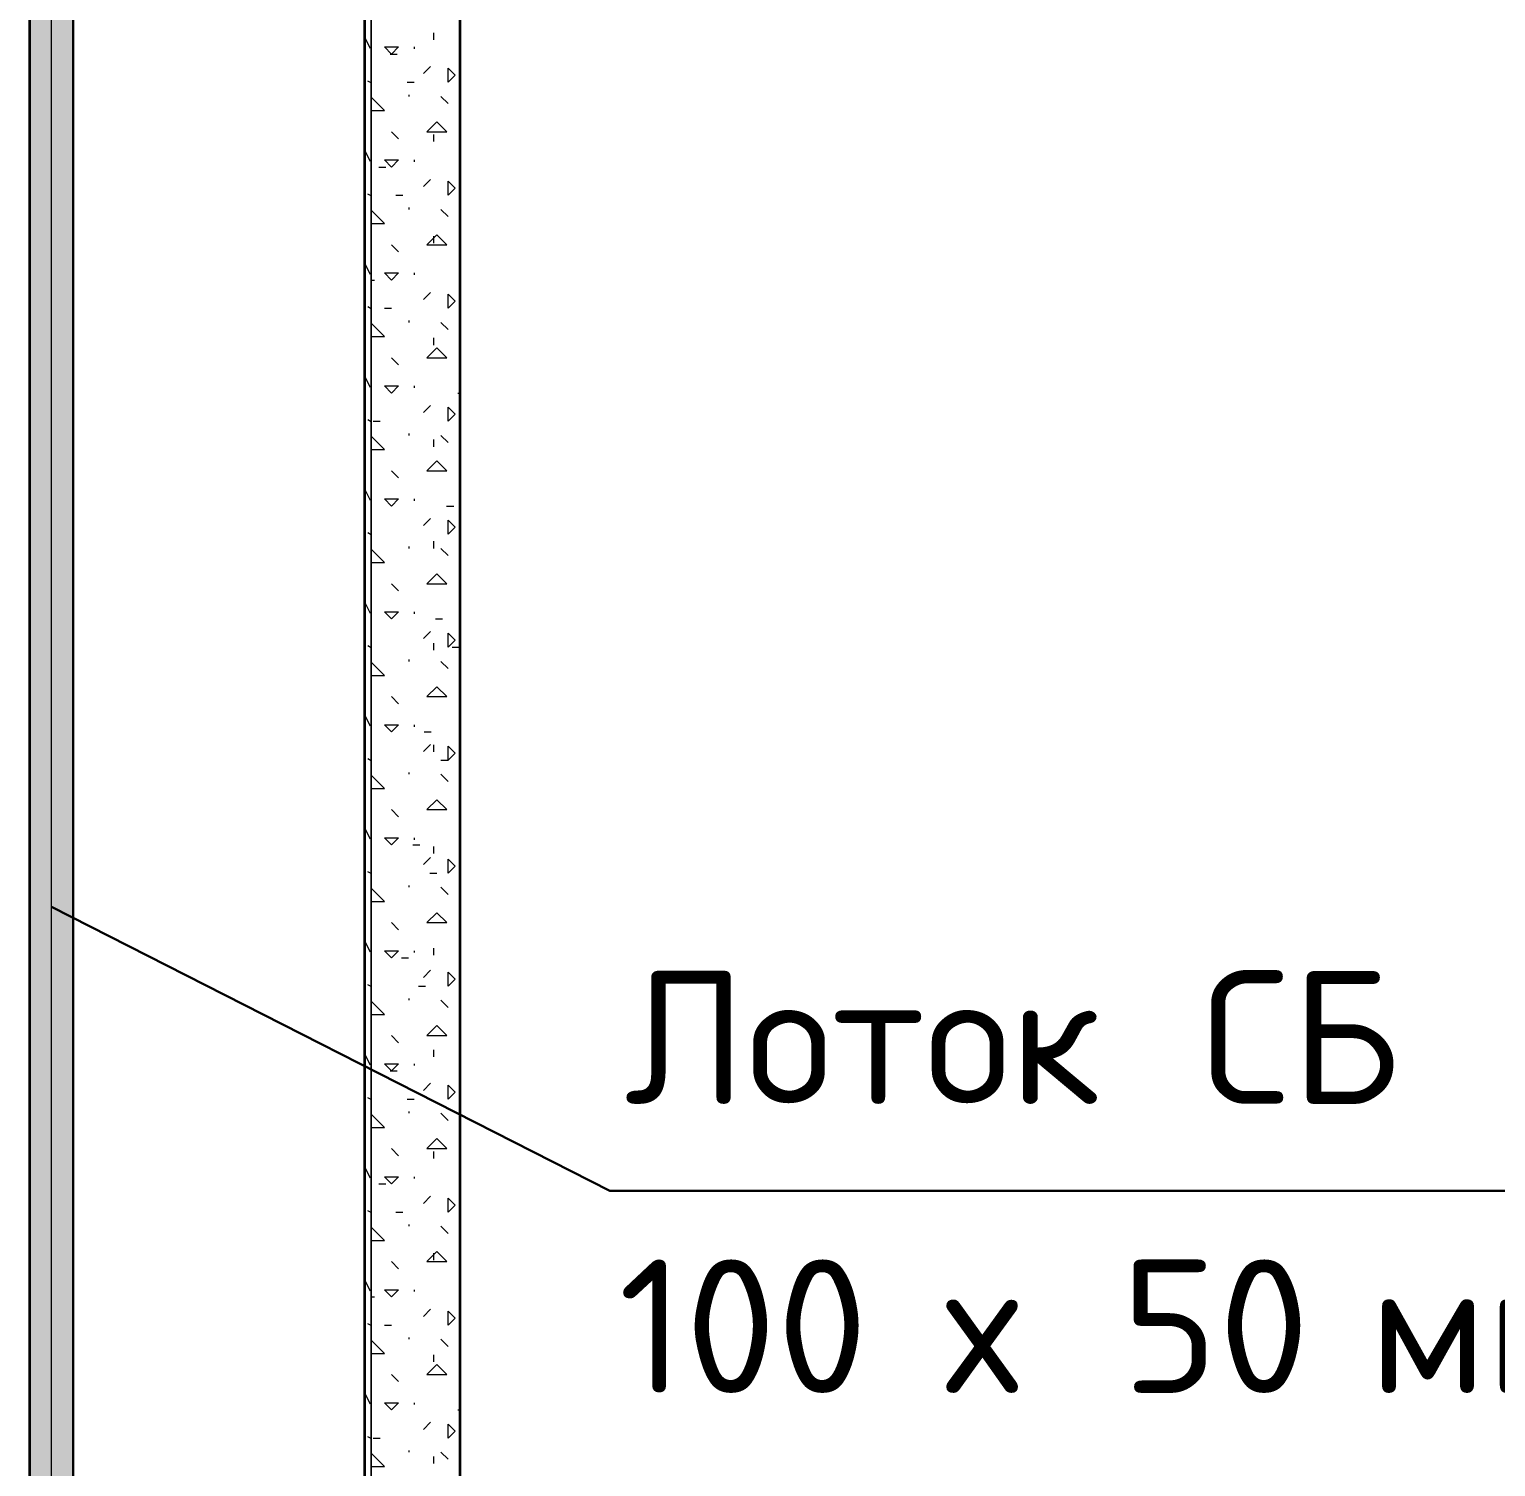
# Model space of a CAD drawing. Header units: millimetres. Extents: x -4948 to 42228, y -4856 to 69378.
# Drawn here: x 1265 to 4562, y 20065 to 23297 of the extents above; entities that cross this region are included whole.
import ezdxf

# ---------------------------------------------------------------- set-up
doc = ezdxf.new("R2010")
doc.units = ezdxf.units.MM
for name, color, linetype, lineweight in [('A-WALL', 113, 'Continuous', 13), ('A-WALL-PATT', 111, 'Continuous', 13), ('E-CABL-TRAY', 211, 'Continuous', 9), ('E-CABL-TRAY-CNTR', 211, 'Continuous', 9), ('E-CABL-TRAY-IDEN', 211, 'Continuous', 30), ('I-WALL', 2, 'Continuous', 13)]:
    doc.layers.add(name, color=color, linetype=linetype, lineweight=lineweight)
doc.styles.add('ISOCPEUR', font='isocpeur.ttf', dxfattribs={"height": 3})

# ---------------------------------------------------------------- blocks, each defined once
blk = doc.blocks.new('27ELB-RD-AR-0000-BIM_rvt-1-1 этаж отм_ _0_000 лотки')
at = {"layer": 'A-WALL', "color": 252, "lineweight": 9}
for p, q in [((2033.9, 19652.1), (2033.9, 26127.1)), ((2033.9, 26127.1), (2033.9, 19652.1))]:
    blk.add_line(p, q, dxfattribs=at)
at = {"layer": 'A-WALL-PATT', "color": 252, "linetype": 'Continuous', "lineweight": 9}
for p, q in [((2032, 23253.7), (2018.9, 23280)), ((2174.9, 23272.7), (2174.9, 23288.6)), ((2079.6, 23241), (2063.7, 23256.9)), ((2063.8, 23256.9), (2095.5, 23256.9)), ((2076.5, 23241), (2092.3, 23241)), ((2079.6, 23241), (2095.5, 23256.9)), ((2131.2, 23252.9), (2131.2, 23256.9)), ((2151.1, 23197.3), (2166.9, 23213.2)), ((2222.4, 23193.4), (2206.6, 23209.3)), ((2206.6, 23177.5), (2206.6, 23209.2)), ((2033.9, 23176.5), (2026.1, 23180.4)), ((2114.6, 23177.5), (2130.4, 23177.5)), ((2206.6, 23177.5), (2222.5, 23193.4)), ((2063.7, 23114), (2033.9, 23143.9)), ((2119.3, 23145.8), (2119.3, 23149.7)), ((2206.6, 23129.9), (2190.7, 23145.8)), ((2032, 23114), (2033.9, 23114)), ((2033.9, 23114), (2063.8, 23114)), ((2159, 23066.4), (2181.4, 23088.8)), ((2203.9, 23066.4), (2181.4, 23088.8)), ((2095.4, 23050.5), (2079.6, 23066.4)), ((2159, 23066.4), (2203.9, 23066.4)), ((2174.9, 23044.1), (2174.9, 23060)), ((2032, 22999.7), (2018.9, 23026)), ((2051.1, 22987), (2066.9, 22987)), ((2079.6, 22987), (2063.7, 23002.9)), ((2063.8, 23002.9), (2095.5, 23002.9)), ((2079.6, 22987), (2095.5, 23002.9)), ((2131.2, 22998.9), (2131.2, 23002.9)), ((2151.1, 22943.3), (2166.9, 22959.2)), ((2222.4, 22939.4), (2206.6, 22955.3)), ((2206.6, 22923.5), (2206.6, 22955.2)), ((2033.9, 22922.5), (2026.1, 22926.4)), ((2089.2, 22923.5), (2105, 22923.5)), ((2206.6, 22923.5), (2222.5, 22939.4)), ((2063.7, 22860), (2033.9, 22889.9)), ((2119.3, 22891.8), (2119.3, 22895.7)), ((2206.6, 22875.9), (2190.7, 22891.8)), ((2032, 22860), (2033.9, 22860)), ((2033.9, 22860), (2063.8, 22860)), ((2095.4, 22796.5), (2079.6, 22812.4)), ((2159, 22812.4), (2181.4, 22834.8)), ((2174.9, 22815.5), (2174.9, 22831.4)), ((2203.9, 22812.4), (2181.4, 22834.8)), ((2159, 22812.4), (2203.9, 22812.4)), ((2032, 22745.7), (2018.9, 22772)), ((2079.6, 22733), (2063.7, 22748.9)), ((2063.8, 22748.9), (2095.5, 22748.9)), ((2079.6, 22733), (2095.5, 22748.9)), ((2131.2, 22744.9), (2131.2, 22748.9)), ((2033.9, 22733), (2041.5, 22733)), ((2151.1, 22689.3), (2166.9, 22705.2)), ((2222.4, 22685.4), (2206.6, 22701.3)), ((2206.6, 22669.5), (2206.6, 22701.2)), ((2206.6, 22669.5), (2222.5, 22685.4)), ((2033.9, 22668.5), (2026.1, 22672.4)), ((2063.8, 22669.5), (2079.6, 22669.5)), ((2063.7, 22606), (2033.9, 22635.9)), ((2119.3, 22637.8), (2119.3, 22641.7)), ((2206.6, 22621.9), (2190.7, 22637.8)), ((2032, 22606), (2033.9, 22606)), ((2033.9, 22606), (2063.8, 22606)), ((2174.9, 22586.9), (2174.9, 22602.8)), ((2095.4, 22542.5), (2079.6, 22558.4)), ((2159, 22558.4), (2181.4, 22580.8)), ((2159, 22558.4), (2203.9, 22558.4)), ((2203.9, 22558.4), (2181.4, 22580.8)), ((2032, 22491.7), (2018.9, 22518)), ((2079.6, 22479), (2063.7, 22494.9)), ((2063.8, 22494.9), (2095.5, 22494.9)), ((2079.6, 22479), (2095.5, 22494.9)), ((2131.2, 22490.9), (2131.2, 22494.9)), ((2151.1, 22435.3), (2166.9, 22451.2)), ((2228.9, 22479), (2233.9, 22479)), ((2033.9, 22414.5), (2026.1, 22418.4)), ((2222.4, 22431.4), (2206.6, 22447.3)), ((2206.6, 22415.5), (2206.6, 22447.2)), ((2206.6, 22415.5), (2222.5, 22431.4)), ((2038.4, 22415.5), (2054.2, 22415.5)), ((2119.3, 22383.8), (2119.3, 22387.7)), ((2032, 22352), (2033.9, 22352)), ((2063.7, 22352), (2033.9, 22381.9)), ((2033.9, 22352), (2063.8, 22352)), ((2174.9, 22358.3), (2174.9, 22374.2)), ((2206.6, 22367.9), (2190.7, 22383.8)), ((2159, 22304.4), (2181.4, 22326.8)), ((2203.9, 22304.4), (2181.4, 22326.8)), ((2095.4, 22288.5), (2079.6, 22304.4)), ((2159, 22304.4), (2203.9, 22304.4)), ((2032, 22237.7), (2018.9, 22264)), ((2079.6, 22225), (2063.7, 22240.9)), ((2063.8, 22240.9), (2095.5, 22240.9)), ((2079.6, 22225), (2095.5, 22240.9)), ((2131.2, 22236.9), (2131.2, 22240.9)), ((2203.5, 22225), (2219.3, 22225)), ((2151.1, 22181.3), (2166.9, 22197.2)), ((2222.4, 22177.4), (2206.6, 22193.3)), ((2206.6, 22161.5), (2206.6, 22193.2)), ((2033.9, 22160.5), (2026.1, 22164.4)), ((2206.6, 22161.5), (2222.5, 22177.4)), ((2063.7, 22098), (2033.9, 22127.9)), ((2119.3, 22129.7), (2119.3, 22133.7)), ((2174.9, 22129.7), (2174.9, 22145.6)), ((2206.6, 22113.9), (2190.7, 22129.8)), ((2032, 22098), (2033.9, 22098)), ((2033.9, 22098), (2063.8, 22098)), ((2159, 22050.4), (2181.4, 22072.8)), ((2203.9, 22050.4), (2181.4, 22072.8)), ((2095.4, 22034.5), (2079.6, 22050.4)), ((2159, 22050.4), (2203.9, 22050.4)), ((2032, 21983.7), (2018.9, 22010)), ((2079.6, 21971), (2063.7, 21986.9)), ((2063.8, 21986.9), (2095.5, 21986.9)), ((2079.6, 21971), (2095.5, 21986.9)), ((2131.2, 21982.9), (2131.2, 21986.9)), ((2178.1, 21971), (2193.9, 21971)), ((2151.1, 21927.3), (2166.9, 21943.2)), ((2222.4, 21923.4), (2206.6, 21939.3)), ((2206.6, 21907.5), (2206.6, 21939.2)), ((2206.6, 21907.5), (2222.5, 21923.4)), ((2033.9, 21906.5), (2026.1, 21910.4)), ((2174.9, 21901.1), (2174.9, 21917)), ((2216.2, 21907.5), (2232, 21907.5)), ((2063.7, 21844), (2033.9, 21873.9)), ((2119.3, 21875.8), (2119.3, 21879.7)), ((2206.6, 21859.9), (2190.7, 21875.8)), ((2032, 21844), (2033.9, 21844)), ((2033.9, 21844), (2063.8, 21844)), ((2095.4, 21780.5), (2079.6, 21796.4)), ((2159, 21796.4), (2181.4, 21818.8)), ((2159, 21796.4), (2203.9, 21796.4)), ((2203.9, 21796.4), (2181.4, 21818.8)), ((2032, 21729.7), (2018.9, 21756)), ((2079.6, 21717), (2063.7, 21732.9)), ((2063.8, 21732.9), (2095.5, 21732.9)), ((2079.6, 21717), (2095.5, 21732.9)), ((2131.2, 21728.9), (2131.2, 21732.9)), ((2152.7, 21717), (2168.5, 21717)), ((2151.1, 21673.3), (2166.9, 21689.2)), ((2174.9, 21672.5), (2174.9, 21688.4)), ((2222.4, 21669.4), (2206.6, 21685.3)), ((2206.6, 21653.5), (2206.6, 21685.2)), ((2206.6, 21653.5), (2222.5, 21669.4)), ((2033.9, 21652.5), (2026.1, 21656.4)), ((2119.3, 21621.8), (2119.3, 21625.7)), ((2190.8, 21653.5), (2206.6, 21653.5)), ((2063.7, 21590), (2033.9, 21619.9)), ((2206.6, 21605.9), (2190.7, 21621.8)), ((2032, 21590), (2033.9, 21590)), ((2033.9, 21590), (2063.8, 21590)), ((2159, 21542.4), (2181.4, 21564.8)), ((2203.9, 21542.4), (2181.4, 21564.8)), ((2095.4, 21526.5), (2079.6, 21542.4)), ((2159, 21542.4), (2203.9, 21542.4)), ((2032, 21475.7), (2018.9, 21502)), ((2079.6, 21463), (2063.7, 21478.9)), ((2063.8, 21478.9), (2095.5, 21478.9)), ((2079.6, 21463), (2095.5, 21478.9)), ((2127.3, 21463), (2143.1, 21463)), ((2131.2, 21474.9), (2131.2, 21478.9)), ((2151.1, 21419.3), (2166.9, 21435.2)), ((2174.9, 21443.9), (2174.9, 21459.8)), ((2222.4, 21415.4), (2206.6, 21431.3)), ((2206.6, 21399.5), (2206.6, 21431.2)), ((2033.9, 21398.5), (2026.1, 21402.4)), ((2165.4, 21399.5), (2181.2, 21399.5)), ((2206.6, 21399.5), (2222.5, 21415.4)), ((2063.7, 21336), (2033.9, 21365.9)), ((2119.3, 21367.8), (2119.3, 21371.7)), ((2206.6, 21351.9), (2190.7, 21367.8)), ((2032, 21336), (2033.9, 21336)), ((2033.9, 21336), (2063.8, 21336)), ((2159, 21288.4), (2181.4, 21310.8)), ((2203.9, 21288.4), (2181.4, 21310.8)), ((2095.4, 21272.5), (2079.6, 21288.4)), ((2159, 21288.4), (2203.9, 21288.4)), ((2032, 21221.7), (2018.9, 21248)), ((2174.9, 21215.3), (2174.9, 21231.2)), ((2079.6, 21209), (2063.7, 21224.9)), ((2063.8, 21224.9), (2095.5, 21224.9)), ((2079.6, 21209), (2095.5, 21224.9)), ((2101.9, 21209), (2117.7, 21209)), ((2131.2, 21220.9), (2131.2, 21224.9)), ((2151.1, 21165.3), (2166.9, 21181.2)), ((2222.4, 21161.4), (2206.6, 21177.3)), ((2206.6, 21145.5), (2206.6, 21177.2)), ((2033.9, 21144.5), (2026.1, 21148.4)), ((2140, 21145.5), (2155.8, 21145.5)), ((2206.6, 21145.5), (2222.5, 21161.4)), ((2063.7, 21082), (2033.9, 21111.9)), ((2119.3, 21113.8), (2119.3, 21117.7)), ((2206.6, 21097.9), (2190.7, 21113.8)), ((2032, 21082), (2033.9, 21082)), ((2033.9, 21082), (2063.8, 21082)), ((2095.4, 21018.5), (2079.6, 21034.4)), ((2159, 21034.4), (2181.4, 21056.8)), ((2159, 21034.4), (2203.9, 21034.4)), ((2203.9, 21034.4), (2181.4, 21056.8)), ((2174.9, 20986.7), (2174.9, 21002.6)), ((2032, 20967.7), (2018.9, 20994)), ((2079.6, 20955), (2063.7, 20970.9)), ((2063.8, 20970.9), (2095.5, 20970.9)), ((2079.6, 20955), (2095.5, 20970.9)), ((2131.2, 20966.9), (2131.2, 20970.9)), ((2076.5, 20955), (2092.3, 20955)), ((2151.1, 20911.3), (2166.9, 20927.2)), ((2222.4, 20907.4), (2206.6, 20923.3)), ((2206.6, 20891.5), (2206.6, 20923.2)), ((2206.6, 20891.5), (2222.5, 20907.4)), ((2033.9, 20890.5), (2026.1, 20894.4)), ((2114.6, 20891.5), (2130.4, 20891.5)), ((2063.7, 20828), (2033.9, 20857.9)), ((2119.3, 20859.8), (2119.3, 20863.7)), ((2206.6, 20843.9), (2190.7, 20859.8)), ((2032, 20828), (2033.9, 20828)), ((2033.9, 20828), (2063.8, 20828)), ((2159, 20780.4), (2181.4, 20802.8)), ((2203.9, 20780.4), (2181.4, 20802.8)), ((2095.4, 20764.5), (2079.6, 20780.4)), ((2159, 20780.4), (2203.9, 20780.4)), ((2174.9, 20758.1), (2174.9, 20774)), ((2032, 20713.7), (2018.9, 20740)), ((2079.6, 20701), (2063.7, 20716.9)), ((2063.8, 20716.9), (2095.5, 20716.9)), ((2079.6, 20701), (2095.5, 20716.9)), ((2131.2, 20712.9), (2131.2, 20716.9)), ((2051.1, 20701), (2066.9, 20701)), ((2151.1, 20657.3), (2166.9, 20673.2)), ((2033.9, 20636.5), (2026.1, 20640.4)), ((2089.2, 20637.5), (2105, 20637.5)), ((2222.4, 20653.4), (2206.6, 20669.3)), ((2206.6, 20637.5), (2206.6, 20669.2)), ((2206.6, 20637.5), (2222.5, 20653.4)), ((2063.7, 20574), (2033.9, 20603.9)), ((2119.3, 20605.8), (2119.3, 20609.7)), ((2206.6, 20589.9), (2190.7, 20605.8)), ((2032, 20574), (2033.9, 20574)), ((2033.9, 20574), (2063.8, 20574)), ((2159, 20526.4), (2181.4, 20548.8)), ((2174.9, 20529.5), (2174.9, 20545.4)), ((2203.9, 20526.4), (2181.4, 20548.8)), ((2095.4, 20510.5), (2079.6, 20526.4)), ((2159, 20526.4), (2203.9, 20526.4)), ((2032, 20459.7), (2018.9, 20486)), ((2033.9, 20447), (2041.5, 20447)), ((2079.6, 20447), (2063.7, 20462.9)), ((2063.8, 20462.9), (2095.5, 20462.9)), ((2079.6, 20447), (2095.5, 20462.9)), ((2131.2, 20458.9), (2131.2, 20462.9)), ((2151.1, 20403.3), (2166.9, 20419.2)), ((2222.4, 20399.4), (2206.6, 20415.3)), ((2206.6, 20383.5), (2206.6, 20415.2)), ((2033.9, 20382.5), (2026.1, 20386.4)), ((2063.8, 20383.5), (2079.6, 20383.5)), ((2206.6, 20383.5), (2222.5, 20399.4)), ((2063.7, 20320), (2033.9, 20349.9)), ((2119.3, 20351.8), (2119.3, 20355.7)), ((2206.6, 20335.9), (2190.7, 20351.8)), ((2032, 20320), (2033.9, 20320)), ((2033.9, 20320), (2063.8, 20320)), ((2174.9, 20300.9), (2174.9, 20316.8)), ((2159, 20272.4), (2181.4, 20294.8)), ((2203.9, 20272.4), (2181.4, 20294.8)), ((2095.4, 20256.5), (2079.6, 20272.4)), ((2159, 20272.4), (2203.9, 20272.4)), ((2032, 20205.7), (2018.9, 20232)), ((2079.6, 20193), (2063.7, 20208.9)), ((2063.8, 20208.9), (2095.5, 20208.9)), ((2079.6, 20193), (2095.5, 20208.9)), ((2131.2, 20204.9), (2131.2, 20208.9)), ((2228.9, 20193), (2233.9, 20193)), ((2151.1, 20149.3), (2166.9, 20165.2)), ((2222.4, 20145.4), (2206.6, 20161.3)), ((2206.6, 20129.5), (2206.6, 20161.2)), ((2206.6, 20129.5), (2222.5, 20145.4)), ((2033.9, 20128.5), (2026.1, 20132.4)), ((2038.4, 20129.5), (2054.2, 20129.5)), ((2063.7, 20066), (2033.9, 20095.9)), ((2119.3, 20097.8), (2119.3, 20101.7)), ((2174.9, 20072.3), (2174.9, 20088.2)), ((2206.6, 20081.9), (2190.7, 20097.8)), ((2032, 20066), (2033.9, 20066)), ((2033.9, 20066), (2063.8, 20066))]:
    blk.add_line(p, q, dxfattribs=at)
at = {"layer": 'I-WALL', "color": 252, "lineweight": 35}
for p, q in [((2018.9, 26127.1), (2018.9, 15632.1)), ((2233.9, 19652.1), (2233.9, 23342.1))]:
    blk.add_line(p, q, dxfattribs=at)
blk = doc.blocks.new('СС-Марка-Кабельный лоток-система-размер - СС-Марка-Кабельный лоток-система-размер-L_40-738361--1 этаж отм_ -4_500 лотки')
at = {"layer": 'E-CABL-TRAY-IDEN'}
blk.add_line((0, 0), (40, 0), dxfattribs=at)

msp = doc.modelspace()

# ---------------------------------------------------------------- hatches: boundary and pattern name
at = {"layer": 'E-CABL-TRAY', "lineweight": 5}
for points in [[(1265.3, 4639.7), (1267.8, 4639.7), (1267.8, 28060.7), (1265.3, 28060.7), (1265.3, 6367.5)], [(1267.8, 4639.7), (1362.8, 4639.7), (1362.8, 28060.7), (1267.8, 28060.7), (1267.8, 4826.5)], [(1362.8, 4639.7), (1365.3, 4639.7), (1365.3, 28060.7), (1362.8, 28060.7), (1362.8, 6367.5)]]:
    msp.add_hatch(color=5, dxfattribs=at).paths.add_polyline_path(points, flags=0)

# ---------------------------------------------------------------- linework, layer by layer
at = {"layer": 'E-CABL-TRAY', "color": 170}
for p, q in [((1265.3, 4639.7), (1265.3, 28060.7)), ((1267.8, 4639.7), (1267.8, 28060.7)), ((1362.8, 4639.7), (1362.8, 28060.7)), ((1365.3, 4639.7), (1365.3, 28060.7))]:
    msp.add_line(p, q, dxfattribs=at)
at = {"layer": 'E-CABL-TRAY-CNTR', "color": 170}
msp.add_line((1315.3, 4898.5), (1315.3, 27801.9), dxfattribs=at)
at = {"layer": 'E-CABL-TRAY-IDEN'}
msp.add_line((1315.3, 21324.1), (2570.4, 20685.2), dxfattribs=at)

# ---------------------------------------------------------------- block references
at = {"lineweight": 5}
msp.add_blockref('27ELB-RD-AR-0000-BIM_rvt-1-1 этаж отм_ _0_000 лотки', (0, 0), dxfattribs=at)
at = {"layer": 'E-CABL-TRAY-IDEN', "xscale": 99.99999999999993, "yscale": 99.99999999999993, "zscale": 99.99999999999993}
msp.add_blockref('СС-Марка-Кабельный лоток-система-размер - СС-Марка-Кабельный лоток-система-размер-L_40-738361--1 этаж отм_ -4_500 лотки', (2570.4, 20685.2), dxfattribs=at)

# ---------------------------------------------------------------- texts
at = {"layer": 'E-CABL-TRAY-IDEN', "char_height": 300, "attachment_point": 1, "style": 'ISOCPEUR'}
for s, insert, width in [('Лоток', (2603.9, 21180.9), 1354.852), ('СБ', (3900.3, 21180.9), 537.131), ('100 ', (2589.6, 20531.2), 889.873), (' 50 ', (3528.9, 20531.2), 929.957), ('\\fISOCPEUR|b0|i0|c204|p34|;х', (3323.8, 20531.2), 248.523), ('мм', (4277.4, 20531.2), 577.215)]:
    msp.add_mtext(s, dxfattribs=dict(at, insert=insert, width=width))

doc.saveas('drawing.dxf')
